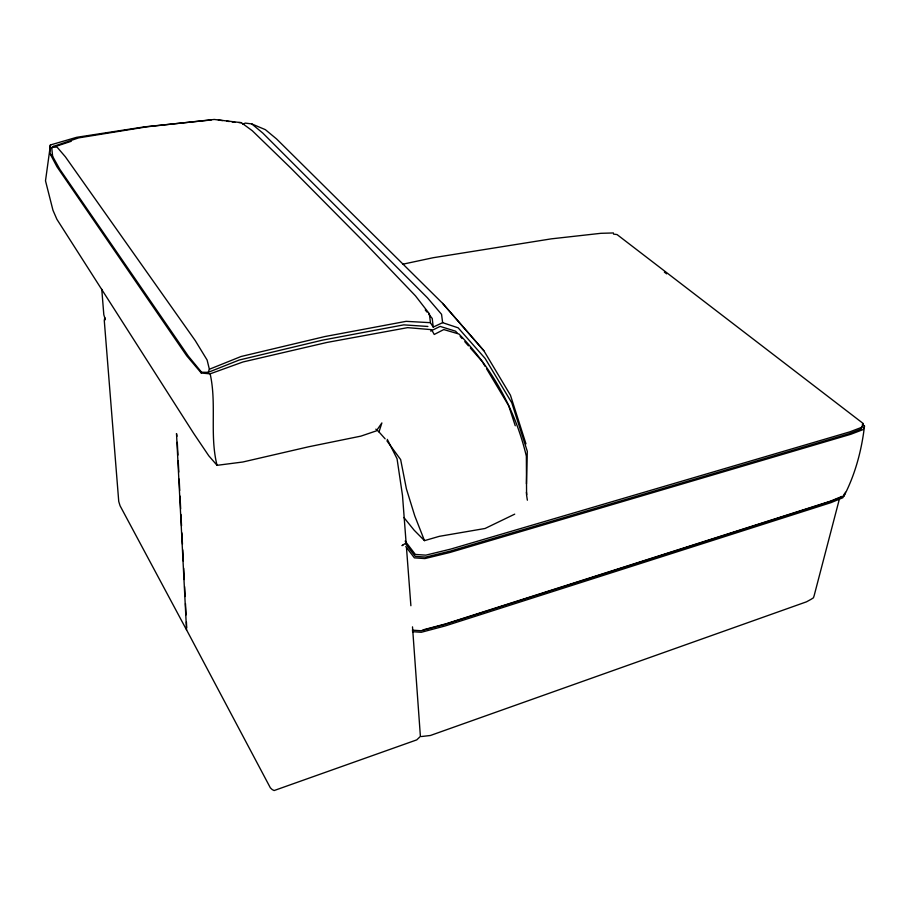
<?xml version="1.0" encoding="UTF-8"?>
<svg xmlns="http://www.w3.org/2000/svg" width="910" height="910" viewBox="0 0 910 910"><rect width="100%" height="100%" fill="white"/><g stroke="black" fill="none" stroke-linecap="round" stroke-linejoin="round"><path stroke-width="1.36" d="M50.312 149.854L50.437 144.952L76.622 137.319L144.713 126.831L211.222 119.984M526.446 483.836L527.299 451.326L511.784 402.8L485.121 358.438L458.162 327.827L442.635 322.663L433.217 327.099L430.419 322.686L429.418 313.848L415.472 295.864L363.534 241.514L291.007 168.27L252.298 130.733L241.321 122.679L214.214 119.46L147.045 126.786L78.669 137.876L53.337 146.43L51.722 147.738L52.632 156.395L59.878 169.374L188.347 356.151L201.588 372.236L208.231 372.338L239.205 360.03L322.754 340.09L403.733 324.87L427.882 326.462M527.368 500.204L526.583 495.154L526.355 456.206A555.601 377.912 -24.9 0 0 458.97 334.027L443.784 329.568L434.229 334.459L431.579 329.659L407.623 327.646L326.94 342.444L242.993 361.964L210.142 373.839L201.281 373.043L186.664 355.742L56.989 166.814L49.879 153.369L50.437 144.952L45.5 180.817L52.962 210.255L56.886 219.287L193.716 433.456L208.754 455.762L217.058 465.328L242.822 462.007L308.729 446.764L360.895 436.129L376.365 430.874L381.882 422.923L378.992 431.932L385.135 438.836M862.305 424.253L864.5 425.948C861.724 450.006 855.218 474.542 843.991 496.018L832.002 500.955L445.058 624.396L421.125 630.744L412.31 630.152M839.543 498.452L814.143 595.686L813.438 597.802L811.06 599.315L806.51 601.817L430.373 735.496L421.387 736.531M208.231 372.338L209.38 369.255L207.116 360.041L195.275 340.647L65.372 156.793L57.194 147.283L53.337 146.43M844.287 493.971L842.887 497.724L830.932 502.65L445.138 625.943L421.273 632.279L412.492 631.688M843.991 496.018L845.39 492.264M864.5 425.948L863.124 429.577L850.804 434.286L449.858 552.495L424.89 558.581L414.38 557.864L405.769 546.569M201.281 373.043L201.588 372.236M861.895 426.722L860.974 429.133L848.723 433.808L450.45 551.05L425.675 557.091L415.244 556.385L405.758 543.987M613.488 234.097L617.048 234.564L863.351 423.616L861.975 427.222L849.701 431.897L450.666 549.105L425.834 555.145L415.37 554.44L405.132 541.075M862.35 425.527L863.351 423.616M405.94 543.042L401.981 545.647L402.8 545.17M430.623 331.058L440.11 326.406L455.614 331.206L457.446 333.299M514.719 514.15L485.064 528.482L439.291 536.343L424.481 540.642L414.118 530.166L403.869 517.483M842.25 496.303L830.318 501.205L446.958 623.464M242.743 124.158L245.302 123.112L251.751 123.908L265.367 129.664L276.56 138.946L442.67 303.405L483.813 350.657L510.442 395.202L525.969 443.841M209.38 369.255L241.059 356.504L324.984 336.529L406.122 321.344L430.419 322.686M51.722 147.738L71.253 141.278M423.139 629.845L445.604 623.896M402.584 264.253L433.126 257.735L551.369 238.841L600.873 233.313L613.454 232.96M238.761 122.531L241.321 122.679M218.355 120.029L222.495 120.598M226.636 121.155L229.388 121.542M232.152 121.917L234.905 122.293M186.595 630.004L120.052 505.744L118.744 501.478L104.275 320.525L104.741 317.704L105.367 319.763L103.82 314.78L101.772 289.278M664.368 272.113L666.62 273.842M251.751 123.908L262.842 133.11L427.404 297.775L441.555 314.325L442.635 322.663M375.841 429.145L378.992 431.932M49.879 153.369L52.632 156.395M460.198 336.427L462.041 338.52M464.794 341.659L468.468 345.846M470.299 347.938L482.232 361.543L485.098 366.309M483.813 350.657L442.67 303.405M425.243 309.946L426.995 312.073M428.735 314.2L432.239 318.466L433.217 327.099M386.898 440.804L400.65 459.596L406.406 488.863L414.744 515.811L424.481 540.642M486.52 368.698L508.679 405.667L515.265 425.755M387.296 439.371L397.044 458.708L402.493 495.427L406.031 541.825M210.142 373.839C216.876 403.744 209.448 435.344 217.058 465.328M176.95 436.243L176.506 433.581L186.539 629.822L270.35 787.821L272.204 789.573L274.137 790.54L416.757 739.875L420.397 736.395L412.503 626.854M526.412 492.185L526.708 494.767M406.497 547.979L410.888 605.73M177.291 442.328L177.939 455.057M178.224 460.722L178.804 472.04M179.156 479.104L179.736 490.422M180.021 496.087L180.669 508.815M180.954 514.468L181.534 525.787M181.886 532.862L182.466 544.18M182.751 549.833L183.331 561.151M183.683 568.227L184.264 579.534M184.616 586.609L185.117 596.516M185.481 603.58L186.049 614.898M186.413 621.974L186.698 627.638"/></g></svg>
